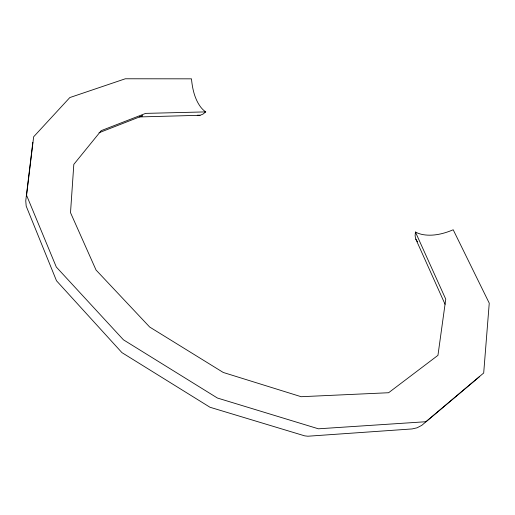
<?xml version="1.0" encoding="UTF-8"?>
<svg xmlns="http://www.w3.org/2000/svg" width="515" height="515" viewBox="0 0 515 515"><rect width="100%" height="100%" fill="white"/><g stroke="black" fill="none" stroke-linecap="round" stroke-linejoin="round"><path stroke-width="0.77" d="M99.015 132.748L142.571 115.753L139.32 116.944L200.052 115.289L202.916 114.156L205.723 111.897A35.245 21.186 89.4 0 1 200.425 106.734C194.567 98.661 192.378 88.593 191.471 78.834L125.338 78.776L69.815 97.567L33.642 136.797L26.58 195.314L56.309 267.028L123.433 339.81L217.414 398.031L318.405 428.802L425.911 421.727L483.694 373.002L489.25 303.168L453.2 229.774C443.801 233.759 433.373 236.372 423.15 234.653A35.593 23.896 -25.2 0 1 415.425 232.046L415.109 235.844L415.817 239.147L445.076 304.301M32.818 142.365L25.75 200.799L26.194 206.109L56.502 280.778L121.907 352.601L210.004 407.262L304.7 435.857L307.861 436.224L412.103 428.937L417.066 427.804L421.746 425.364L479.446 376.703M205.723 111.897L145.636 113.384L101.204 130.649L73.819 164.369L70.51 212.663L96.041 270.027L149.698 327.051L223.246 372.461L301.172 396.711L388.6 392.733L437.95 355.35L445.752 299.17L415.425 232.046M197.271 115.251L200.052 115.289M415.817 239.147L417.517 241.805"/></g></svg>
